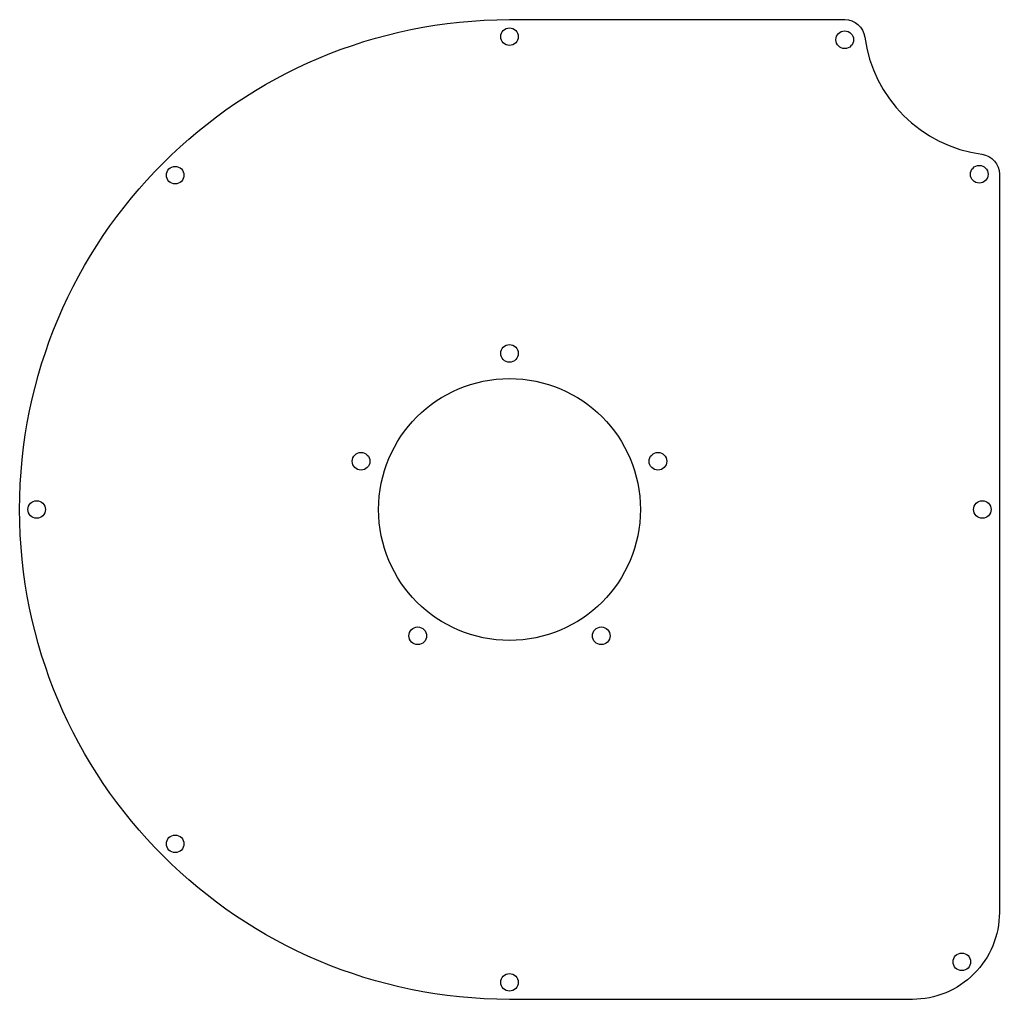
# Model space of a CAD drawing. Header units: millimetres. Extents: x -97 to 97, y -97 to 97.
import ezdxf

# ---------------------------------------------------------------- set-up
doc = ezdxf.new("R2010")
doc.units = ezdxf.units.MM
doc.layers.get('0').update_dxf_attribs({"linetype": 'CONTINUOUS'})

msp = doc.modelspace()

# ---------------------------------------------------------------- linework, layer by layer
msp.add_lwpolyline([(66.57, 97.28, -0.375037), (70.53, 93.82, 0.336844), (93.82, 70.53, -0.375037), (97.28, 66.57), (97.28, -80, -0.414214), (80, -97.28), (0, -97.28, -1), (0, 97.28)], format="xyb", close=True)
for centre, radius in [((0, 93.89), 1.75), ((66.57, 93.28), 1.75), ((-66.39, 66.39), 1.75), ((93.28, 66.57), 1.75), ((0, 31), 1.75), ((0, 0), 26), ((-29.48, 9.58), 1.75), ((29.48, 9.58), 1.75), ((-93.89, 0), 1.75), ((93.89, 0), 1.75), ((-18.22, -25.08), 1.75), ((18.22, -25.08), 1.75), ((-66.39, -66.39), 1.75), ((89.82, -89.82), 1.75), ((0, -93.89), 1.75)]:
    msp.add_circle(centre, radius)

doc.saveas('drawing.dxf')
